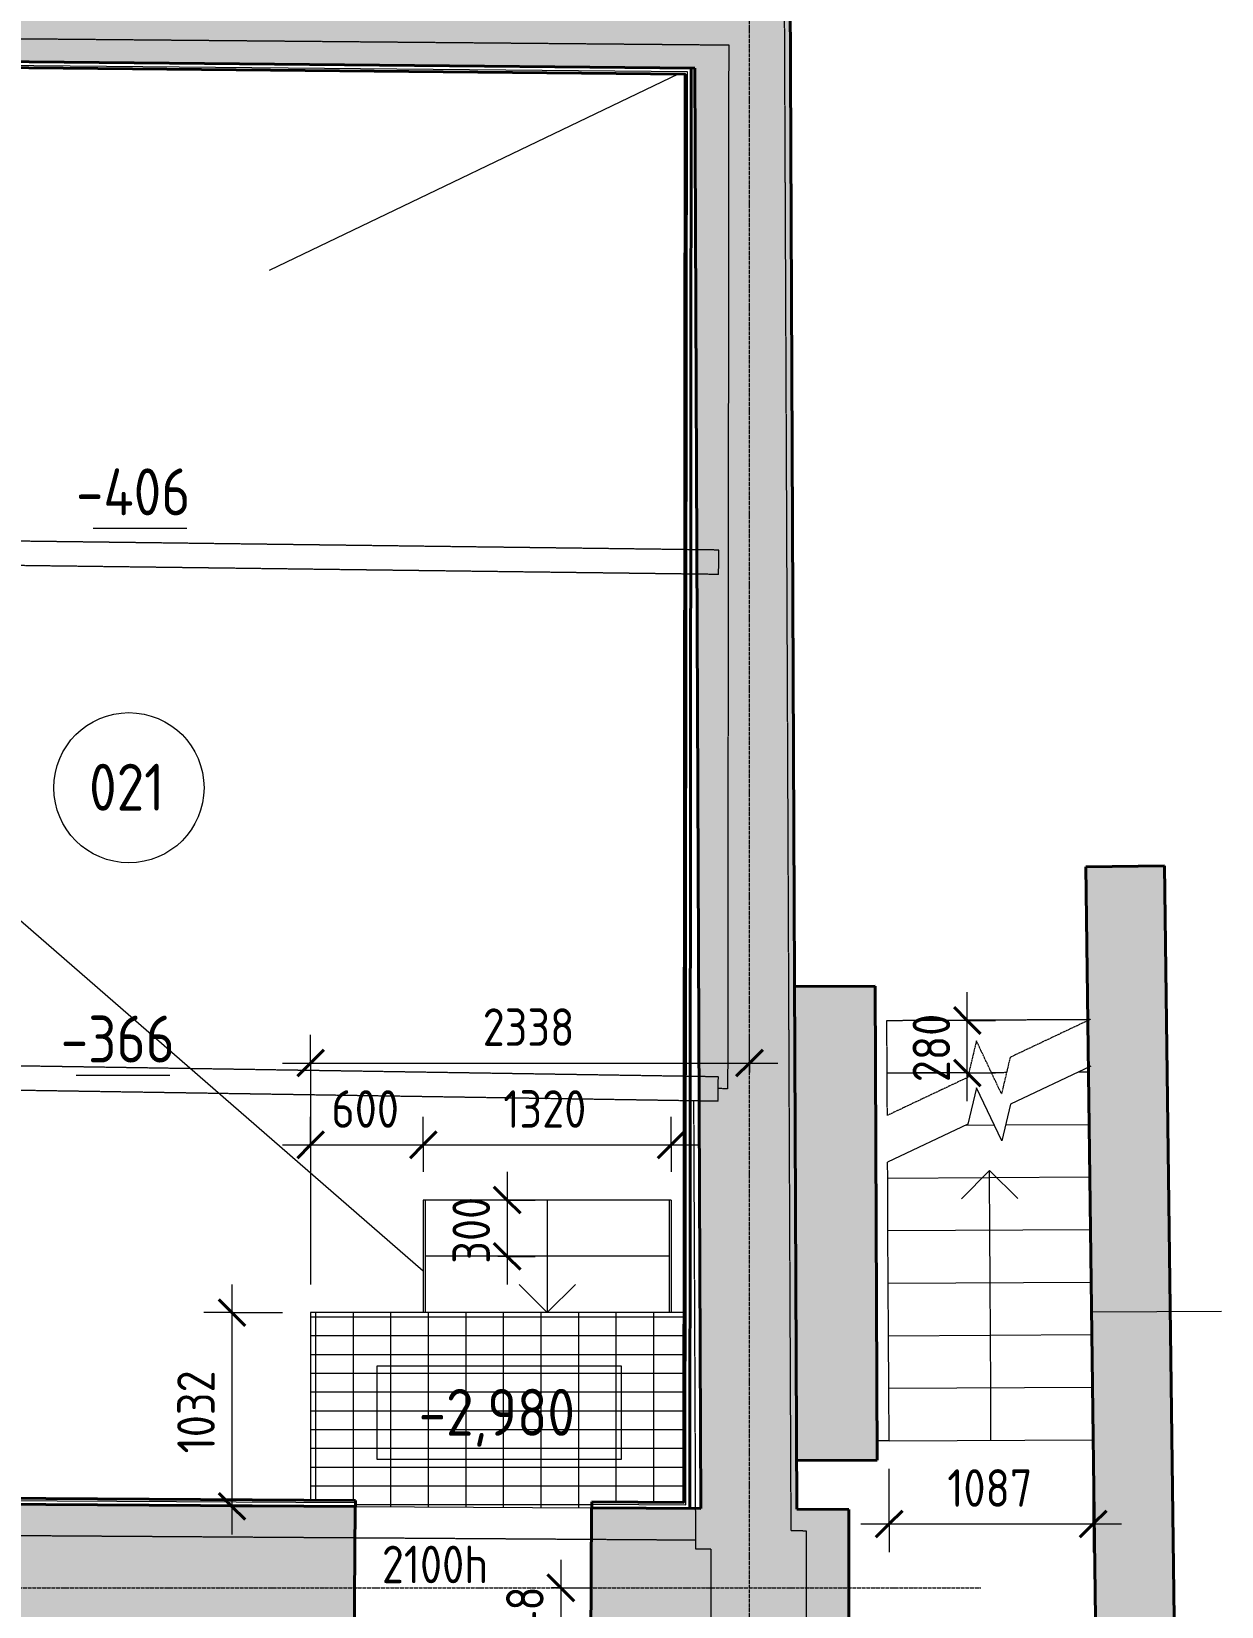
# Model space of a CAD drawing. Header units: millimetres. Extents: x -11886 to 147109, y 276 to 46084.
# Drawn here: x 52085 to 58424, y 20457 to 28847 of the extents above; entities that cross this region are included whole.
import ezdxf

# ---------------------------------------------------------------- set-up
doc = ezdxf.new("R2010")
doc.units = ezdxf.units.MM
doc.linetypes.add('ADSK_Линия сетки', pattern=[25, 20, -2.5, 0, -2.5])
doc.linetypes.add('ADSK_Сверху', pattern=[4.5, 3, -1.5])
for name, color, linetype, lineweight in [('Аннотация', 7, 'Continuous', 20), ('Каркас', 7, 'Continuous', 18), ('Лестницы', 7, 'Continuous', 18), ('Марки', 7, 'Continuous', 20), ('Марки дверей', 7, 'Continuous', 20), ('Марки помещений', 7, 'Continuous', 20), ('Оси', 7, 'Continuous', 9), ('Отметки', 7, 'Continuous', 9), ('Перекрытие', 7, 'Continuous', 18), ('Перекрытие штриховка', 7, 'Continuous', 18), ('Размеры', 7, 'Continuous', 9), ('Размеры-100', 7, 'Continuous', 9), ('Стены внутренние', 7, 'Continuous', 18), ('Стены наружные', 7, 'Continuous', 18), ('Стены штриховка', 7, 'Continuous', 18), ('Стрелки вверх', 7, 'Continuous', 18)]:
    doc.layers.add(name, color=color, linetype=linetype, lineweight=lineweight)
doc.layers.add('Линии', color=7, linetype='Continuous', lineweight=9, true_color=0x00a600)
doc.styles.add('GOST Common_1', font='GOST_Common.ttf', dxfattribs={"width": 0.9, "height": 250})
doc.styles.add('GOST Common_2', font='GOST_Common.ttf', dxfattribs={"width": 0.9, "height": 200})
doc.dimstyles.new('ADSK_Основной_2_мм_Округление_до_1_мм', dxfattribs={"dimscale": 304.8, "dimtxt": 201.142999, "dimasz": 0.463911, "dimexe": 0.492126, "dimexo": 0.492126, "dimgap": 0.098425, "dimtad": 1, "dimdec": 0, "dimdsep": 46, "dimtxsty": 'GOST Common_2', "dimblk1": 'OBLIQUE', "dimblk2": 'OBLIQUE', "dimsah": 1, "dimcen": 0.09, "dimdle": 0.492126, "dimazin": 2, "dimtfac": 1, "dimtdec": 4, "dimtix": 1, "dimtmove": 0, "dimatfit": 3, "dimfxl": 1, "dimtvp": 1, "dimtolj": 1, "dimtzin": 0, "dimlwd": 20, "dimlwe": 20, "dimarcsym": 2})

# ---------------------------------------------------------------- blocks, each defined once
blk = doc.blocks.new('Типовая двутавровая балка _АСТО 20-93_ Балки - 130х360мм-785426-00 План подвала кладочный')
at = {"layer": 'Каркас', "color": 253, "linetype": 'ADSK_Сверху', "true_color": 0xaaaaaa}
for p, q in [((-3083.5, 67.5), (-3083.5, -62.5)), ((-3083.5, 67.5), (3083.5, 67.5)), ((3083.5, -62.5), (3083.5, 67.5)), ((-3083.5, -62.5), (3083.5, -62.5))]:
    blk.add_line(p, q, dxfattribs=at)
blk = doc.blocks.new('Типовая двутавровая балка _АСТО 20-93_ Балки - 130х360мм-785438-00 План подвала кладочный')
at = {"layer": 'Каркас', "color": 253, "linetype": 'ADSK_Сверху', "true_color": 0xaaaaaa}
for p, q in [((-3086, 67.5), (-3086, -62.5)), ((-3086, 67.5), (3086, 67.5)), ((3086, -62.5), (3086, 67.5)), ((-3086, -62.5), (3086, -62.5))]:
    blk.add_line(p, q, dxfattribs=at)
blk = doc.blocks.new('ADSK_Марка_Помещение_ОдноЗначение - Номер-247393-00 План подвала кладочный')
at = {"layer": 'Марки помещений'}
blk.add_circle((0, 0), 4, dxfattribs=at)
blk = doc.blocks.new('Высотные отметки - Рамка-5093-00 План подвала кладочный')
at = {"layer": 'Аннотация'}
for p, q in [((-6.5, 0), (-6.5, 5)), ((-6.5, 5), (6.5, 5)), ((6.5, 5), (6.5, 0)), ((6.5, 0), (-6.5, 0))]:
    blk.add_line(p, q, dxfattribs=at)
blk = doc.blocks.new('ADSK_Марка_Перекрытие - Отметка низа-2041711-00 План подвала кладочный')
at = {"layer": 'Марки'}
blk.add_line((-2.5, 0), (2.5, 0), dxfattribs=at)
blk = doc.blocks.new('DIMBLOCK135-00 План подвала кладочный')
at = {"layer": 'Размеры-100', "lineweight": 20}
for p, q in [((54904.9, 20706.8), (54904.9, 20209.1)), ((54904.9, 20556.8), (54854.8, 20556.8)), ((54904.9, 20556.8), (55054.9, 20556.8)), ((54904.9, 20209.1), (54754.9, 20209.1)), ((54904.9, 20209.1), (55518.7, 20209.1))]:
    blk.add_line(p, q, dxfattribs=at)
at = {"layer": 'Размеры-100', "lineweight": 40}
for p, q in [((54904.9, 20556.8), (54834.2, 20627.5)), ((54904.9, 20556.8), (54975.6, 20486.1)), ((54904.9, 20209.1), (54834.2, 20279.8)), ((54904.9, 20209.1), (54975.6, 20138.4))]:
    blk.add_line(p, q, dxfattribs=at)
at = {"layer": 'Размеры-100', "color": 0, "lineweight": 20, "insert": (54613.5, 20185.2), "char_height": 200, "width": 474.561, "attachment_point": 1, "rotation": 90, "line_spacing_factor": 1.022761, "style": 'GOST Common_2'}
blk.add_mtext('348', dxfattribs=at)
blk = doc.blocks.new('_Oblique')
at = {"color": 0, "linetype": 'ByBlock', "lineweight": -2}
blk.add_line((-0.5, -0.5), (0.5, 0.5), dxfattribs=at)
blk = doc.blocks.new('DIMBLOCK138-00 План подвала кладочный')
at = {"layer": 'Размеры-100', "lineweight": 20}
for p, q in [((57069.9, 23149.4), (57069.9, 23729.3)), ((57069.9, 23579.3), (56791.4, 23579.3)), ((57069.9, 23579.3), (57219.9, 23579.3)), ((57069.9, 23299.4), (56792.9, 23299.4)), ((57069.9, 23299.4), (57219.9, 23299.4))]:
    blk.add_line(p, q, dxfattribs=at)
at = {"layer": 'Размеры-100', "lineweight": 40}
for p, q in [((57069.9, 23579.3), (56999.2, 23650)), ((57069.9, 23579.3), (57140.6, 23508.6)), ((57069.9, 23299.4), (56999.2, 23370.1)), ((57069.9, 23299.4), (57140.6, 23228.7))]:
    blk.add_line(p, q, dxfattribs=at)
at = {"layer": 'Размеры-100', "color": 0, "lineweight": 20, "insert": (56778.5, 23250.2), "char_height": 200, "width": 454.106, "attachment_point": 1, "rotation": 90, "line_spacing_factor": 1.022761, "style": 'GOST Common_2'}
blk.add_mtext('280', dxfattribs=at)
blk = doc.blocks.new('DIMBLOCK139-00 План подвала кладочный')
at = {"layer": 'Размеры-100', "lineweight": 20}
for p, q in [((56653.5, 20897.1), (56653.5, 21190.1)), ((57740.5, 20897.1), (57740.5, 21197)), ((56503.5, 20897.1), (57890.5, 20897.1)), ((56653.5, 20897.1), (56653.5, 20747.1)), ((57740.5, 20897.1), (57740.5, 20747.1))]:
    blk.add_line(p, q, dxfattribs=at)
at = {"layer": 'Размеры-100', "lineweight": 40}
for p, q in [((56653.5, 20897.1), (56582.8, 20826.4)), ((56653.5, 20897.1), (56724.2, 20967.8)), ((57740.5, 20897.1), (57669.8, 20826.4)), ((57740.5, 20897.1), (57811.2, 20967.8))]:
    blk.add_line(p, q, dxfattribs=at)
at = {"layer": 'Размеры-100', "color": 0, "lineweight": 20, "insert": (56963.5, 21188.5), "char_height": 200, "width": 560.473, "attachment_point": 1, "line_spacing_factor": 1.022761, "style": 'GOST Common_2'}
blk.add_mtext('1087', dxfattribs=at)
blk = doc.blocks.new('DIMBLOCK140-00 План подвала кладочный')
at = {"layer": 'Размеры-100', "lineweight": 20}
for p, q in [((54618.8, 22772.6), (54618.8, 22172.6)), ((54618.8, 22622.6), (54568.8, 22622.6)), ((54618.8, 22622.6), (54768.8, 22622.6)), ((54618.8, 22322.6), (54568.8, 22322.6)), ((54618.8, 22322.6), (54768.8, 22322.6))]:
    blk.add_line(p, q, dxfattribs=at)
at = {"layer": 'Размеры-100', "lineweight": 40}
for p, q in [((54618.8, 22622.6), (54548.1, 22693.3)), ((54618.8, 22622.6), (54689.5, 22551.9)), ((54618.8, 22322.6), (54548.1, 22393.3)), ((54618.8, 22322.6), (54689.5, 22251.9))]:
    blk.add_line(p, q, dxfattribs=at)
at = {"layer": 'Размеры-100', "color": 0, "lineweight": 20, "insert": (54327.5, 22283.4), "char_height": 200, "width": 454.106, "attachment_point": 1, "rotation": 90, "line_spacing_factor": 1.022761, "style": 'GOST Common_2'}
blk.add_mtext('300', dxfattribs=at)
blk = doc.blocks.new('DIMBLOCK141-00 План подвала кладочный')
at = {"layer": 'Размеры-100', "lineweight": 20}
for p, q in [((53572, 23352.2), (53572, 23502.2)), ((55909.9, 23352.2), (55909.9, 23502.2)), ((53422, 23352.2), (56059.9, 23352.2)), ((53572, 23352.2), (53572, 22172.6)), ((55909.9, 23352.2), (55909.9, 23302.2))]:
    blk.add_line(p, q, dxfattribs=at)
at = {"layer": 'Размеры-100', "lineweight": 40}
for p, q in [((53572, 23352.2), (53642.7, 23422.9)), ((55909.9, 23352.2), (55980.6, 23422.9)), ((53572, 23352.2), (53501.3, 23281.5)), ((55909.9, 23352.2), (55839.2, 23281.5))]:
    blk.add_line(p, q, dxfattribs=at)
at = {"layer": 'Размеры-100', "color": 0, "lineweight": 20, "insert": (54488.6, 23643.6), "char_height": 200, "width": 605.475, "attachment_point": 1, "line_spacing_factor": 1.022761, "style": 'GOST Common_2'}
blk.add_mtext('2338', dxfattribs=at)
blk = doc.blocks.new('DIMBLOCK142-00 План подвала кладочный')
at = {"layer": 'Размеры-100', "lineweight": 20}
for p, q in [((53572, 22916.1), (53572, 23066.1)), ((54172.1, 22916.1), (54172.1, 23066.1)), ((53422, 22916.1), (54172.1, 22916.1)), ((53572, 22916.1), (53572, 22172.6)), ((54172.1, 22916.1), (54172.1, 22772.6))]:
    blk.add_line(p, q, dxfattribs=at)
at = {"layer": 'Размеры-100', "lineweight": 40}
for p, q in [((53572, 22916.1), (53501.3, 22845.4)), ((53572, 22916.1), (53642.7, 22986.8)), ((54172.1, 22916.1), (54101.4, 22845.4)), ((54172.1, 22916.1), (54242.8, 22986.8))]:
    blk.add_line(p, q, dxfattribs=at)
at = {"layer": 'Размеры-100', "color": 0, "lineweight": 20, "insert": (53682.8, 23207.5), "char_height": 200, "width": 454.106, "attachment_point": 1, "line_spacing_factor": 1.022761, "style": 'GOST Common_2'}
blk.add_mtext('600', dxfattribs=at)
blk = doc.blocks.new('DIMBLOCK143-00 План подвала кладочный')
at = {"layer": 'Размеры-100', "lineweight": 20}
for p, q in [((54172.1, 22916.1), (54172.1, 23066.1)), ((55492.1, 22916.1), (55492.1, 23066.1)), ((54172.1, 22916.1), (55642.1, 22916.1)), ((54172.1, 22916.1), (54172.1, 22772.6)), ((55492.1, 22916.1), (55492.1, 22772.6))]:
    blk.add_line(p, q, dxfattribs=at)
at = {"layer": 'Размеры-100', "lineweight": 40}
for p, q in [((54172.1, 22916.1), (54101.4, 22845.4)), ((54172.1, 22916.1), (54242.8, 22986.8)), ((55492.1, 22916.1), (55421.4, 22845.4)), ((55492.1, 22916.1), (55562.8, 22986.8))]:
    blk.add_line(p, q, dxfattribs=at)
at = {"layer": 'Размеры-100', "color": 0, "lineweight": 20, "insert": (54598.6, 23207.5), "char_height": 200, "width": 560.473, "attachment_point": 1, "line_spacing_factor": 1.022761, "style": 'GOST Common_2'}
blk.add_mtext('1320', dxfattribs=at)
blk = doc.blocks.new('DIMBLOCK144-00 План подвала кладочный')
at = {"layer": 'Размеры-100', "lineweight": 20}
for p, q in [((53152.9, 22172.6), (53152.9, 20840.8)), ((53152.9, 22022.6), (53002.9, 22022.6)), ((53152.9, 22022.6), (53422, 22022.6)), ((53152.9, 20990.8), (53002.9, 20990.8)), ((53152.9, 20990.8), (53660.4, 20990.8))]:
    blk.add_line(p, q, dxfattribs=at)
at = {"layer": 'Размеры-100', "lineweight": 40}
for p, q in [((53152.9, 22022.6), (53082.2, 22093.3)), ((53152.9, 22022.6), (53223.6, 21951.9)), ((53152.9, 20990.8), (53082.2, 21061.5)), ((53152.9, 20990.8), (53223.6, 20920.1))]:
    blk.add_line(p, q, dxfattribs=at)
at = {"layer": 'Размеры-100', "color": 0, "lineweight": 20, "insert": (52861.5, 21273.2), "char_height": 200, "width": 560.473, "attachment_point": 1, "rotation": 90, "line_spacing_factor": 1.022761, "style": 'GOST Common_2'}
blk.add_mtext('1032', dxfattribs=at)

msp = doc.modelspace()

# ---------------------------------------------------------------- hatches: boundary and pattern name
at = {"layer": 'Перекрытие штриховка', "lineweight": 9}
h = msp.add_hatch(dxfattribs=at)
h.set_pattern_fill('FP_5', color=256, style=0, pattern_type=2)
h.set_pattern_definition([(0, (0, 0), (0, 100), []), (90, (0, 0), (-200, 1e-14), [])])
h.paths.add_polyline_path([(55559.14, 21011.84), (55559.14, 21009.84), (55560.13, 21010.83)])
h.paths.add_polyline_path([(55070.34, 20982.91), (55070.54, 21014.91), (55559.14, 21012.91), (55560.15, 22022.63), (53571.95, 22022.63), (53571.95, 21024.33), (53810.55, 21022.83), (53810.48, 20990.83), (55068.75, 20982.92)])
at = {"layer": 'Стены внутренние', "true_color": 0xc0c0c0}
msp.add_hatch(color=9, dxfattribs=at).paths.add_polyline_path([(55617.97, 28652.23), (55616.89, 28902.25), (49685.19, 28956.73), (49685.63, 28706.71), (53385.05, 28672.74)])
at = {"layer": 'Стены наружные', "true_color": 0xc0c0c0}
for points in [[(56161.19, 20976.05), (56065.51, 43091.91), (55555.5, 43091.91), (55651.17, 20979.26), (55665.45, 20979.17)], [(58203.72, 17861.69), (58120.82, 24402.63), (57701.85, 24397.32), (57784.62, 17866.65)], [(56160.07, 21234.96), (56590.07, 21236.82), (56579.14, 23761.72), (56149.15, 23759.86), (56155.66, 22254.61)]]:
    msp.add_hatch(color=9, dxfattribs=at).paths.add_polyline_path(points)
h = msp.add_hatch(color=9, dxfattribs=at)
h.paths.add_polyline_path([(56438.73, 20204.29), (56438.73, 20974.31), (55068.75, 20982.92), (55063.9, 20212.94), (55668.73, 20209.13)])
h.paths.add_polyline_path([(53803.93, 20220.86), (53808.77, 20990.84), (48896.86, 21021.73), (48892.02, 20251.74), (53385.05, 20223.49)])
h.paths.add_polyline_path([(47197.05, 20262.4), (47201.89, 21032.39), (46543.21, 21035.78), (46321.51, 21035.78), (46318.61, 20267.93), (46828.6, 20264.72)])

# ---------------------------------------------------------------- linework, layer by layer
at = {"layer": 'Лестницы', "linetype": 'ADSK_Сверху'}
for p, q in [((56641.44, 23579.31), (57726.22, 23585.15)), ((56644.16, 23073.47), (56641.44, 23579.31)), ((57726.22, 23585.15), (57298.19, 23382.75)), ((57118.39, 23470.56), (57072.19, 23275.88)), ((57251.98, 23188.06), (57118.39, 23470.56)), ((57298.19, 23382.75), (57251.98, 23188.06)), ((56642.94, 23299.42), (57078.33, 23301.76)), ((56642.94, 23299.42), (57078.33, 23301.76)), ((57072.19, 23275.88), (56644.16, 23073.47)), ((57197.91, 23302.4), (57279.23, 23302.84)), ((57197.91, 23302.4), (57279.23, 23302.84))]:
    msp.add_line(p, q, dxfattribs=at)
at = {"layer": 'Лестницы'}
for p, q in [((57727.57, 23335.16), (57299.54, 23132.75)), ((57663.61, 23304.91), (57715.69, 23305.19)), ((57663.61, 23304.91), (57715.69, 23305.19)), ((57119.74, 23220.57), (57073.53, 23025.88)), ((57253.33, 22938.06), (57119.74, 23220.57)), ((57299.54, 23132.75), (57253.33, 22938.06)), ((57073.53, 23025.88), (56645.5, 22823.47)), ((57064.87, 23021.78), (57213.36, 23022.58)), ((57064.87, 23021.78), (57213.36, 23022.58)), ((57273.47, 23022.91), (57719.24, 23025.31)), ((57273.47, 23022.91), (57719.24, 23025.31)), ((56645.96, 22739.63), (56645.5, 22823.47)), ((56645.96, 22739.63), (57722.79, 22745.42)), ((56645.96, 22739.63), (57722.79, 22745.42)), ((56647.46, 22459.73), (56645.96, 22739.63)), ((54182.15, 22622.63), (54172.15, 22622.63)), ((54172.15, 22622.63), (54172.15, 22022.63)), ((54182.15, 22622.63), (54182.15, 22322.63)), ((55482.15, 22622.63), (54182.15, 22622.63)), ((55482.15, 22622.63), (54182.15, 22622.63)), ((55492.15, 22622.63), (55482.15, 22622.63)), ((55482.15, 22622.63), (55482.15, 22322.63)), ((55492.15, 22622.63), (55492.15, 22022.63)), ((56647.46, 22459.73), (57726.33, 22465.54)), ((56647.46, 22459.73), (57726.33, 22465.54)), ((56648.97, 22179.83), (56647.46, 22459.73)), ((54182.15, 22322.63), (54182.15, 22022.63)), ((55482.15, 22322.63), (54182.15, 22322.63)), ((55482.15, 22322.63), (54182.15, 22322.63)), ((55482.15, 22322.63), (55482.15, 22022.63)), ((56648.97, 22179.83), (57729.88, 22185.65)), ((56648.97, 22179.83), (57729.88, 22185.65)), ((56650.47, 21899.94), (56648.97, 22179.83)), ((55482.15, 22022.63), (54182.15, 22022.63)), ((56650.47, 21899.94), (57733.43, 21905.77)), ((56650.47, 21899.94), (57733.43, 21905.77)), ((56651.98, 21620.04), (56650.47, 21899.94)), ((57736.77, 21625.88), (57736.61, 21654.81)), ((56651.98, 21620.04), (57736.77, 21625.88)), ((56651.98, 21620.04), (57736.77, 21625.88)), ((56653.49, 21340.15), (56651.98, 21620.04)), ((57738.27, 21345.98), (57736.77, 21625.88)), ((56653.49, 21340.15), (57738.27, 21345.98)), ((56653.49, 21340.15), (57738.27, 21345.98))]:
    msp.add_line(p, q, dxfattribs=at)
at = {"layer": 'Линии'}
for p, q in [((55596.22, 26089.64), (55596.09, 25958.82)), ((55593.41, 23283.85), (55593.28, 23153.02))]:
    msp.add_line(p, q, dxfattribs=at)
at = {"layer": 'Марки'}
msp.add_line((57734.6, 22027.46), (58423.93, 22031.17), dxfattribs=at)
at = {"layer": 'Оси', "linetype": 'ADSK_Линия сетки'}
for p, q in [((55909.91, 1075.56), (55909.91, 44534.79)), ((-11086.22, 20556.79), (57141.72, 20556.79))]:
    msp.add_line(p, q, dxfattribs=at)
at = {"layer": 'Перекрытие', "color": 9, "linetype": 'ADSK_Сверху', "true_color": 0xc2c2c2}
for p, q in [((49536.91, 28830.94), (55798.91, 28775.65)), ((55798.91, 28775.65), (55793.34, 23215.32)), ((55793.34, 23215.32), (55742.98, 23216.1)), ((55621.9, 20810.21), (49514.25, 20850.56))]:
    msp.add_line(p, q, dxfattribs=at)
at = {"layer": 'Перекрытие', "color": 136, "true_color": 0x008080}
for p, q in [((55533.35, 28621.01), (53351.82, 27574.59)), ((54172.15, 22243.98), (50521.95, 25417.18)), ((53571.95, 22022.63), (53571.95, 21024.33)), ((55560.15, 22022.63), (53571.95, 22022.63)), ((56653.49, 21340.21), (56589.62, 21339.87)), ((57740.52, 21346), (57738.27, 21345.98)), ((56590.07, 21236.5), (56160.07, 21234.64)), ((53810.35, 20990.83), (53806.34, 20605.05)), ((53810.35, 20990.83), (55068.75, 20982.92)), ((55062.33, 20212.95), (55066.31, 20595.46))]:
    msp.add_line(p, q, dxfattribs=at)
at = {"layer": 'Перекрытие', "color": 251, "true_color": 0x484848}
msp.add_line((57738.27, 21347.03), (57740.51, 21347.05), dxfattribs=at)
at = {"layer": 'Стены внутренние', "lineweight": 40}
for p, q in [((49685.63, 28706.71), (55617.97, 28652.23)), ((49717.68, 28674.42), (55566.76, 28620.7)), ((55566.76, 28620.7), (55559.14, 21011.84)), ((55591.1, 20979.64), (55598.79, 28652.4)), ((49698.99, 21016.69), (53810.35, 20990.83)), ((53810.55, 21022.83), (49730.93, 21048.49)), ((53810.35, 20990.83), (53810.55, 21022.83)), ((55070.54, 21014.91), (55070.34, 20982.91)), ((55559.14, 21011.84), (55070.54, 21014.91))]:
    msp.add_line(p, q, dxfattribs=at)
at = {"layer": 'Стены наружные', "color": 253, "linetype": 'ADSK_Сверху', "true_color": 0xaaaaaa}
for p, q in [((56131.69, 20861.57), (56032.62, 43759.21)), ((55611.78, 23150.64), (55622.11, 20762.87)), ((56131.69, 20861.57), (56213.95, 20861.19)), ((56213.95, 8532.3), (56213.95, 20861.19)), ((55703.95, 20763.23), (55622.11, 20762.87)), ((55703.95, 20763.23), (55703.95, 15852.3))]:
    msp.add_line(p, q, dxfattribs=at)
at = {"layer": 'Стены наружные', "lineweight": 40}
for p, q in [((56161.19, 20976.05), (56062.74, 43731.91)), ((55617.97, 28652.23), (55651.17, 20979.26)), ((58120.82, 24402.63), (57701.85, 24397.32)), ((57701.85, 24397.32), (57779.46, 18273.74)), ((58203.72, 17861.69), (58120.82, 24402.63)), ((56579.14, 23761.72), (56149.15, 23759.86)), ((56590.07, 21236.82), (56579.14, 23761.72)), ((56160.07, 21234.96), (56590.07, 21236.82)), ((53803.93, 20220.86), (53808.77, 20990.84)), ((55068.75, 20982.92), (55063.9, 20212.94)), ((55651.17, 20979.26), (55068.75, 20982.92)), ((56438.73, 20974.31), (56161.19, 20976.05)), ((56438.73, 19523.58), (56438.73, 20974.31))]:
    msp.add_line(p, q, dxfattribs=at)
at = {"layer": 'Стены штриховка'}
for p, q in [((55578.77, 28632.59), (49705.66, 28686.53)), ((55568.76, 28622.68), (49715.68, 28676.44)), ((55561.13, 21009.83), (55568.76, 28622.68)), ((55571.12, 20999.76), (55578.77, 28632.59)), ((49718.95, 21036.56), (53810.48, 21010.83)), ((49728.94, 21046.5), (53810.54, 21020.83)), ((55070.46, 21002.91), (55571.12, 20999.76)), ((55070.52, 21012.91), (55561.13, 21009.83))]:
    msp.add_line(p, q, dxfattribs=at)
at = {"layer": 'Стрелки вверх'}
for p, q in [((57188.15, 22779.32), (57038.96, 22628.51)), ((57188.35, 22742.55), (57188.15, 22779.32)), ((57188.15, 22779.32), (57338.95, 22630.13)), ((57189.85, 22462.65), (57188.35, 22742.55)), ((54832.15, 22622.63), (54832.15, 22322.63)), ((57191.36, 22182.75), (57189.85, 22462.65)), ((54832.15, 22322.63), (54832.15, 22022.63)), ((54832.15, 22022.63), (54682.15, 22172.63)), ((54832.15, 22022.63), (54982.15, 22172.63)), ((57192.87, 21902.86), (57191.36, 22182.75)), ((57194.37, 21622.96), (57192.87, 21902.86)), ((57195.88, 21343.07), (57194.37, 21622.96))]:
    msp.add_line(p, q, dxfattribs=at)

# ---------------------------------------------------------------- block references
at = {"layer": 'Каркас', "color": 253, "linetype": 'ADSK_Сверху', "true_color": 0xaaaaaa}
for name, p, rotation in [('Типовая двутавровая балка _АСТО 20-93_ Балки - 130х360мм-785426-00 План подвала кладочный', (52662.71, 26061.43), 179.2734620295018), ('Типовая двутавровая балка _АСТО 20-93_ Балки - 130х360мм-785438-00 План подвала кладочный', (52657.35, 23264.08), 179.1093073315673)]:
    msp.add_blockref(name, p, dxfattribs=dict(at, rotation=rotation))
at = {"layer": 'Марки', "xscale": 99.99999999999993, "yscale": 99.99999999999993, "zscale": 99.99999999999993}
for p in [(52662.8, 26201.98), (52572.65, 23287.15)]:
    msp.add_blockref('ADSK_Марка_Перекрытие - Отметка низа-2041711-00 План подвала кладочный', p, dxfattribs=at)
at = {"layer": 'Марки помещений', "xscale": 99.99999999999993, "yscale": 99.99999999999993, "zscale": 99.99999999999993}
msp.add_blockref('ADSK_Марка_Помещение_ОдноЗначение - Номер-247393-00 План подвала кладочный', (52604.21, 24818.83), dxfattribs=at)
at = {"layer": 'Отметки', "lineweight": 20, "xscale": 99.99999999999993, "yscale": 99.99999999999993, "zscale": 99.99999999999993}
msp.add_blockref('Высотные отметки - Рамка-5093-00 План подвала кладочный', (54575.86, 21239.78), dxfattribs=at)

# ---------------------------------------------------------------- texts
at = {"layer": 'Марки', "lineweight": 9, "char_height": 250, "attachment_point": 1, "style": 'GOST Common_1'}
for s, insert, width in [('-406', (52321.87, 26519.82), 800.8858), ('-366', (52240.72, 23604.99), 779.2402)]:
    msp.add_mtext(s, dxfattribs=dict(at, insert=insert, width=width))
at = {"layer": 'Марки дверей', "lineweight": 9, "insert": (53951.48, 20781.28), "char_height": 200, "width": 743.1643, "attachment_point": 1, "style": 'GOST Common_2'}
msp.add_mtext('2100h', dxfattribs=at)
at = {"layer": 'Марки помещений', "lineweight": 9, "insert": (52391.8, 24946.56), "char_height": 250, "width": 526.7087, "attachment_point": 1, "style": 'GOST Common_1'}
msp.add_mtext('021', dxfattribs=at)
at = {"layer": 'Отметки', "lineweight": 20, "insert": (54147.19, 21616.49), "char_height": 250, "width": 1028.8226, "attachment_point": 1, "line_spacing_factor": 1.022761, "style": 'GOST Common_1'}
msp.add_mtext('-2,980', dxfattribs=at)

# ---------------------------------------------------------------- dimensions: what is measured, and where the dimension line sits
at = {"layer": 'Размеры', "lineweight": 20}
for base, p1, p2, override, picture, middle in [((57069.85, 23579.31), (56642.94, 23299.42), (56641.44, 23579.31), {"dimpost": '<>', "dimfxl": 279.9}, 'DIMBLOCK138-00 План подвала кладочный', (56939.85, 23439.37)), ((54618.82, 22322.63), (54718.81, 22622.63), (54718.81, 22322.63), {"dimpost": '<>', "dimfxl": 300}, 'DIMBLOCK140-00 План подвала кладочный', (54488.82, 22472.63)), ((53152.89, 20990.83), (53571.95, 22022.63), (53810.35, 20990.83), {"dimpost": '<>', "dimfxl": 1058.979172}, 'DIMBLOCK144-00 План подвала кладочный', (53022.89, 21506.73)), ((54904.86, 20209.13), (55004.85, 20556.79), (55668.73, 20209.13), {"dimpost": '<>', "dimfxl": 749.398898}, 'DIMBLOCK135-00 План подвала кладочный', (54774.86, 20382.96))]:
    dim = msp.add_linear_dim(base=base, p1=p1, p2=p2, angle=90, dimstyle='ADSK_Основной_2_мм_Округление_до_1_мм', override=override, dxfattribs=at)
    dim.commit()
    dim.dimension.update_dxf_attribs({"geometry": picture, "text_midpoint": middle})
for base, p1, p2, override, picture, middle in [((55909.91, 23352.23), (53571.95, 22022.63), (55909.91, 23452.21), {"dimpost": '<>', "dimfxl": 2740.393594}, 'DIMBLOCK141-00 План подвала кладочный', (54740.93, 23482.23)), ((54172.15, 22916.1), (53571.95, 22022.63), (54172.15, 22622.63), {"dimpost": '<>', "dimfxl": 848.667863}, 'DIMBLOCK142-00 План подвала кладочный', (53872.05, 23046.1)), ((55492.15, 22916.1), (54172.15, 22622.63), (55492.15, 22622.63), {"dimpost": '<>', "dimfxl": 1320}, 'DIMBLOCK143-00 План подвала кладочный', (54832.15, 23046.1)), ((57740.51, 20897.11), (56653.49, 21340.15), (57740.51, 21347.05), {"dimpost": '<>', "dimfxl": 1087.044753}, 'DIMBLOCK139-00 План подвала кладочный', (57197, 21027.11))]:
    dim = msp.add_linear_dim(base=base, p1=p1, p2=p2, dimstyle='ADSK_Основной_2_мм_Округление_до_1_мм', override=override, dxfattribs=at)
    dim.commit()
    dim.dimension.update_dxf_attribs({"geometry": picture, "text_midpoint": middle})

doc.saveas('drawing.dxf')
